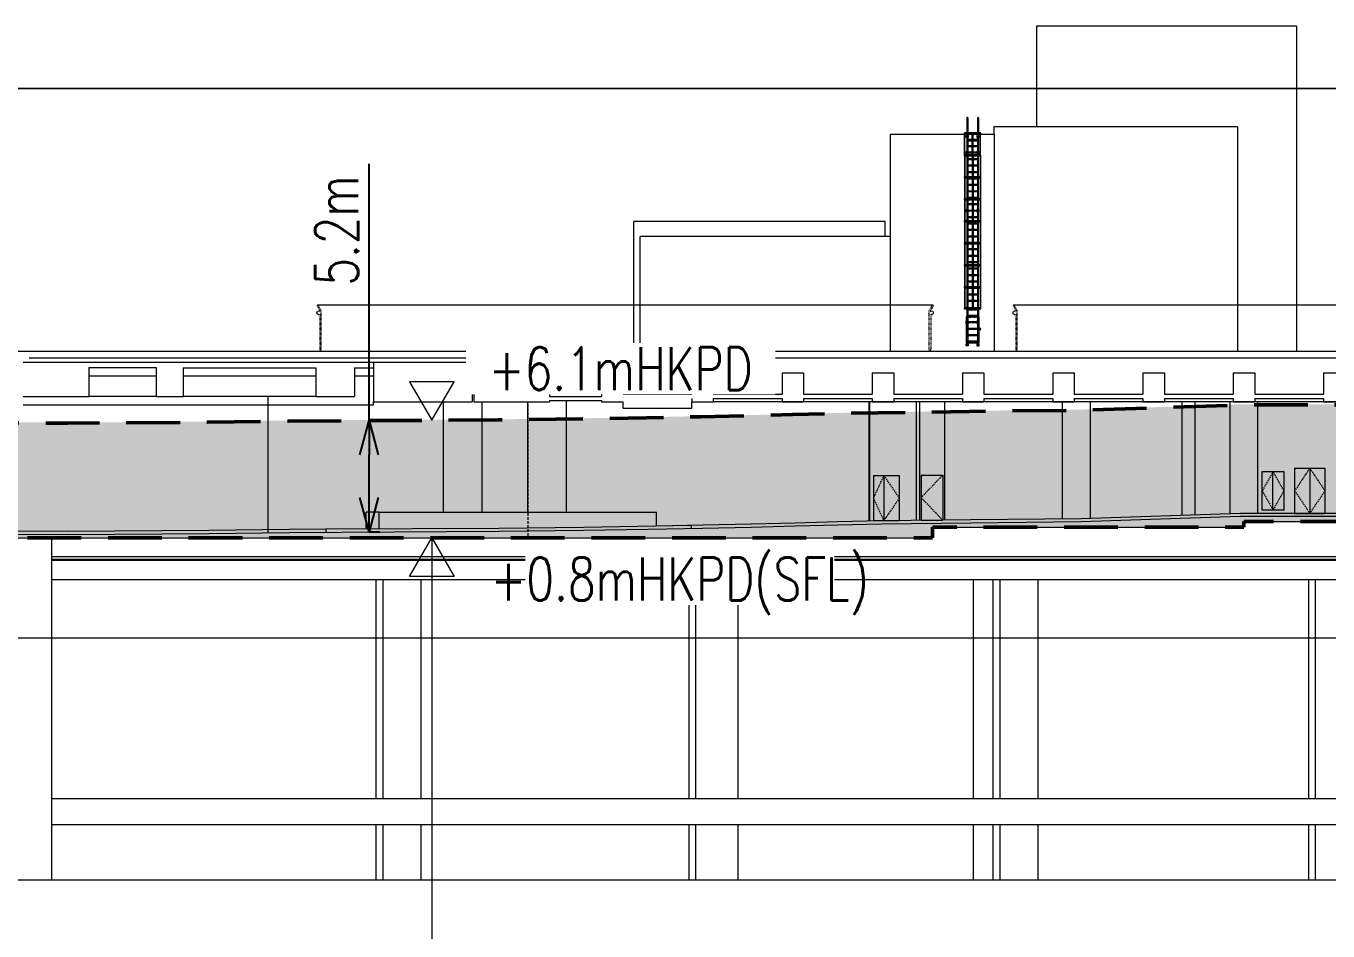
# Model space of a CAD drawing. Header units: millimetres. Extents: x 829698 to 839067, y 817400 to 823544.
# Drawn here: x 834346.7 to 834589.1, y 820278.4 to 820447 of the extents above; entities that cross this region are included whole.
import ezdxf

# ---------------------------------------------------------------- set-up
doc = ezdxf.new("R2010")
doc.units = ezdxf.units.MM
for name, pattern in [('2X62X-MAGP-S-001$0$HIDDEN', [0.375, 0.25, -0.125]), ('2X62X-MAGP-S-001$0$HIDDEN2', [4.7625, 3.175, -1.5875]), ('2X62X-MAGP-S-001$0$HIDDENX2', [0.75, 0.5, -0.25]), ('DASHED2', [0.375, 0.25, -0.125])]:
    doc.linetypes.add(name, pattern=pattern)
for name, color, linetype, lineweight in [('01-feature', 8, 'Continuous', 13), ('01-occup', 7, 'DASHED2', 50), ('01-txt', 7, 'Continuous', 20)]:
    doc.layers.add(name, color=color, linetype=linetype, lineweight=lineweight)
doc.layers.add('01-hatch', color=7, linetype='Continuous', lineweight=0, true_color=0xa8def7)
doc.layers.add('viewport', color=2, linetype='Continuous', lineweight=20, plot=False)
doc.styles.add('ROMANS', font='romans.shx', dxfattribs={"width": 0.75})
doc.styles.get("Standard").update_dxf_attribs({"font": 'arial.ttf'})
doc.dimstyles.new('ISO-25', dxfattribs={"dimtxt": 2.5, "dimasz": 2.5, "dimexe": 1.25, "dimexo": 0.625, "dimtad": 1, "dimtxsty": 'Standard', "dimcen": 2.5, "dimadec": 0, "dimazin": 0, "dimtfac": 1, "dimtmove": 0, "dimatfit": 3, "dimfxl": 1, "dimarcsym": 0})

# ---------------------------------------------------------------- blocks, each defined once
blk = doc.blocks.new('2X62X-MAGP-S-001$0$A$C4B086B55')
at = {"linetype": '2X62X-MAGP-S-001$0$HIDDEN'}
blk.add_lwpolyline([(-250, 150), (-250, 2038), (-93, 2310), (-50, 2285), (-200, 2025), (-116, 2025, -0.77569), (-116, 1858), (-181, 1858), (-181, 195), (-200, 195), (-200, 150)], format="xyb", close=True, dxfattribs=at)
blk = doc.blocks.new('2X62X-MAGP-S-001$0$SCREW4-P')
at = {"color": 8, "linetype": '2X62X-MAGP-S-001$0$HIDDEN'}
for p, q in [((160, 0), (-160, 0)), ((0, -160), (0, 160))]:
    blk.add_line(p, q, dxfattribs=at)
blk.add_lwpolyline([(-50, 87), (-100, 0), (-50, -87), (50, -87), (100, 0), (50, 87)], close=True)
for radius in [110, 50]:
    blk.add_circle((0, 0), radius)
blk = doc.blocks.new('_Open30')
at = {"color": 0, "linetype": 'ByBlock', "lineweight": -2}
for p, q in [((-1, 0.268), (0, 0)), ((0, 0), (-1, -0.268)), ((0, 0), (-1, 0))]:
    blk.add_line(p, q, dxfattribs=at)
blk = doc.blocks.new('*D85')
at = {"layer": '01-txt', "color": 0, "lineweight": -2, "ltscale": 4, "transparency": 16777216}
for p, q in [((834410.56, 820373.55), (834410.56, 820421.37)), ((834410.56, 820373.55), (834412.56, 820373.55)), ((834410.56, 820359.15), (834410.56, 820367.15)), ((834410.56, 820352.75), (834412.56, 820352.75))]:
    blk.add_line(p, q, dxfattribs=at)
at = {"layer": 'Defpoints', "color": 0, "ltscale": 4, "transparency": 16777216}
for p in [(834410.27, 820373.55), (834410.27, 820352.75), (834410.56, 820352.75)]:
    blk.add_point(p, dxfattribs=at)
at = {"layer": '01-txt', "color": 0, "lineweight": -2, "ltscale": 4, "transparency": 16777216, "xscale": 6.4, "yscale": 6.4, "zscale": 6.4}
for p, rotation in [((834410.56, 820373.55), 90), ((834410.56, 820352.75), 270)]:
    blk.add_blockref('_Open30', p, dxfattribs=dict(at, rotation=rotation))
at = {"layer": '01-txt', "color": 0, "ltscale": 4, "transparency": 16777216, "insert": (834404.56, 820408.94), "char_height": 8, "attachment_point": 5, "rotation": 90, "style": 'ROMANS'}
blk.add_mtext('5.2m', dxfattribs=at)

msp = doc.modelspace()

# ---------------------------------------------------------------- hatches: boundary and pattern name
at = {"layer": '01-hatch', "ltscale": 4}
h = msp.add_hatch(color=256, dxfattribs=at)
h.dxf.hatch_style = 1
h.paths.add_polyline_path([(832893.957, 820349.551), (833973.422, 820349.531), (833973.422, 820350.931), (833995.25, 820351.532), (834004.18, 820351.732), (834019.339, 820351.932), (834057.726, 820352.132), (834106.29, 820352.331), (834172.67, 820352.531), (834344.598, 820351.199), (834344.598, 820351.791), (834351.41, 820351.791), (834515.443, 820351.791), (834515.443, 820353.791), (834573.425, 820353.791), (834573.425, 820354.811), (835012.815, 820354.811), (835091.499, 820356.212), (835202, 820360.212), (835256.125, 820362.255), (835256.125, 820383.99), (835201.189, 820381.917), (835147.665, 820379.918), (835090.924, 820377.925), (835012.622, 820376.531), (834572.404, 820376.531), (834542.653, 820375.528), (834522.276, 820375.33), (834497.413, 820374.927), (834489.364, 820374.725), (834481.166, 820374.526), (834472.217, 820374.327), (834462.115, 820374.128), (834450.142, 820373.929), (834434.498, 820373.731), (834395.552, 820373.531), (834380.467, 820373.33), (834354.416, 820373.132), (834325.502, 820373.331), (834282.081, 820373.731), (834258.978, 820373.931), (834224.843, 820374.131), (834197.004, 820374.331), (834172.727, 820374.532), (834106.212, 820374.331), (834057.623, 820374.131), (834019.136, 820373.931), (834003.766, 820373.728), (833987.347, 820373.324), (833972.899, 820372.925), (833964.245, 820372.729), (833948.328, 820372.53), (833929.24, 820372.331), (832893.957, 820372.331)])

# ---------------------------------------------------------------- linework, layer by layer
at = {"layer": '01-feature'}
for p, q in [((834583.249, 820447.019), (834534.849, 820447.019)), ((834534.849, 820447.019), (834534.849, 820428.219)), ((834583.249, 820447.019), (834583.249, 820386.419)), ((834521.862, 820429.939), (834521.862, 820427.139)), ((834522.022, 820429.939), (834522.022, 820427.139)), ((834523.862, 820429.939), (834523.862, 820427.139)), ((834524.022, 820429.939), (834524.022, 820427.139)), ((834521.462, 820426.939), (834521.462, 820427.139)), ((834521.462, 820423.039), (834521.462, 820426.939)), ((834521.502, 820423.039), (834521.502, 820426.939)), ((834521.542, 820426.939), (834521.542, 820427.139)), ((834521.662, 820426.939), (834521.662, 820427.139)), ((834521.822, 820426.939), (834521.822, 820427.139)), ((834521.862, 820426.939), (834521.862, 820423.039)), ((834521.982, 820426.939), (834521.982, 820427.139)), ((834522.022, 820426.939), (834522.022, 820425.899)), ((834522.182, 820426.939), (834522.182, 820427.139)), ((834522.422, 820426.939), (834522.422, 820427.139)), ((834522.722, 820426.939), (834522.722, 820427.139)), ((834522.862, 820423.039), (834522.862, 820426.939)), ((834523.022, 820423.039), (834523.022, 820426.939)), ((834523.162, 820426.939), (834523.162, 820427.139)), ((834523.462, 820426.939), (834523.462, 820427.139)), ((834523.702, 820426.939), (834523.702, 820427.139)), ((834523.862, 820426.939), (834523.862, 820425.899)), ((834523.902, 820426.939), (834523.902, 820427.139)), ((834524.022, 820426.939), (834524.022, 820423.039)), ((834524.062, 820426.939), (834524.062, 820427.139)), ((834524.222, 820426.939), (834524.222, 820427.139)), ((834524.342, 820426.939), (834524.342, 820427.139)), ((834524.382, 820423.039), (834524.382, 820426.939)), ((834524.422, 820426.939), (834524.422, 820427.139)), ((834524.422, 820423.039), (834524.422, 820426.939)), ((834572.249, 820428.219), (834526.869, 820428.219)), ((834526.869, 820428.219), (834526.869, 820426.819)), ((834572.249, 820428.219), (834572.249, 820386.419)), ((834526.973, 820426.819), (834507.573, 820426.819)), ((834507.573, 820426.819), (834507.573, 820386.419)), ((834522.022, 820425.779), (834522.022, 820424.699)), ((834522.022, 820424.579), (834522.022, 820423.499)), ((834523.862, 820425.779), (834523.862, 820424.699)), ((834523.862, 820424.579), (834523.862, 820423.499)), ((834526.973, 820426.819), (834526.973, 820386.419)), ((834521.462, 820422.839), (834521.462, 820423.039)), ((834521.462, 820422.839), (834521.462, 820418.939)), ((834521.502, 820422.839), (834521.502, 820418.939)), ((834521.542, 820422.839), (834521.542, 820423.039)), ((834521.662, 820422.839), (834521.662, 820423.039)), ((834521.822, 820422.839), (834521.822, 820423.039)), ((834521.862, 820422.839), (834521.862, 820418.939)), ((834521.982, 820422.839), (834521.982, 820423.039)), ((834522.022, 820423.379), (834522.022, 820423.039)), ((834522.022, 820422.839), (834522.022, 820422.279)), ((834522.022, 820422.159), (834522.022, 820421.079)), ((834522.182, 820422.839), (834522.182, 820423.039)), ((834522.422, 820422.839), (834522.422, 820423.039)), ((834522.722, 820422.839), (834522.722, 820423.039)), ((834522.862, 820422.839), (834522.862, 820418.939)), ((834523.022, 820422.839), (834523.022, 820418.939)), ((834523.162, 820422.839), (834523.162, 820423.039)), ((834523.462, 820422.839), (834523.462, 820423.039)), ((834523.702, 820422.839), (834523.702, 820423.039)), ((834523.862, 820423.379), (834523.862, 820423.039)), ((834523.862, 820422.839), (834523.862, 820422.279)), ((834523.862, 820422.159), (834523.862, 820421.079)), ((834523.902, 820422.839), (834523.902, 820423.039)), ((834524.022, 820422.839), (834524.022, 820418.939)), ((834524.062, 820422.839), (834524.062, 820423.039)), ((834524.222, 820422.839), (834524.222, 820423.039)), ((834524.342, 820422.839), (834524.342, 820423.039)), ((834524.382, 820422.839), (834524.382, 820418.939)), ((834524.422, 820422.839), (834524.422, 820423.039)), ((834524.422, 820422.839), (834524.422, 820418.939)), ((834522.022, 820420.959), (834522.022, 820419.879)), ((834522.022, 820419.759), (834522.022, 820418.939)), ((834523.862, 820420.959), (834523.862, 820419.879)), ((834523.862, 820419.759), (834523.862, 820418.939)), ((834521.462, 820418.739), (834521.462, 820418.939)), ((834521.462, 820418.739), (834521.462, 820414.839)), ((834521.502, 820418.739), (834521.502, 820414.839)), ((834521.542, 820418.739), (834521.542, 820418.939)), ((834521.662, 820418.739), (834521.662, 820418.939)), ((834521.822, 820418.739), (834521.822, 820418.939)), ((834521.862, 820418.739), (834521.862, 820414.839)), ((834521.982, 820418.739), (834521.982, 820418.939)), ((834522.022, 820418.739), (834522.022, 820418.679)), ((834522.022, 820418.559), (834522.022, 820417.479)), ((834522.022, 820417.359), (834522.022, 820416.279)), ((834522.182, 820418.739), (834522.182, 820418.939)), ((834522.422, 820418.739), (834522.422, 820418.939)), ((834522.722, 820418.739), (834522.722, 820418.939)), ((834522.862, 820418.739), (834522.862, 820414.839)), ((834523.022, 820418.739), (834523.022, 820414.839)), ((834523.162, 820418.739), (834523.162, 820418.939)), ((834523.462, 820418.739), (834523.462, 820418.939)), ((834523.702, 820418.739), (834523.702, 820418.939)), ((834523.862, 820418.739), (834523.862, 820418.679)), ((834523.862, 820418.559), (834523.862, 820417.479)), ((834523.862, 820417.359), (834523.862, 820416.279)), ((834523.902, 820418.739), (834523.902, 820418.939)), ((834524.022, 820418.739), (834524.022, 820414.839)), ((834524.062, 820418.739), (834524.062, 820418.939)), ((834524.222, 820418.739), (834524.222, 820418.939)), ((834524.342, 820418.739), (834524.342, 820418.939)), ((834524.382, 820418.739), (834524.382, 820414.839)), ((834524.422, 820418.739), (834524.422, 820418.939)), ((834524.422, 820418.739), (834524.422, 820414.839)), ((834521.462, 820414.639), (834521.462, 820414.839)), ((834521.542, 820414.639), (834521.542, 820414.839)), ((834521.662, 820414.639), (834521.662, 820414.839)), ((834521.822, 820414.639), (834521.822, 820414.839)), ((834521.982, 820414.639), (834521.982, 820414.839)), ((834522.022, 820416.159), (834522.022, 820415.079)), ((834522.022, 820414.959), (834522.022, 820414.839)), ((834522.182, 820414.639), (834522.182, 820414.839)), ((834522.422, 820414.639), (834522.422, 820414.839)), ((834522.722, 820414.639), (834522.722, 820414.839)), ((834523.162, 820414.639), (834523.162, 820414.839)), ((834523.462, 820414.639), (834523.462, 820414.839)), ((834523.702, 820414.639), (834523.702, 820414.839)), ((834523.862, 820416.159), (834523.862, 820415.079)), ((834523.862, 820414.959), (834523.862, 820414.839)), ((834523.902, 820414.639), (834523.902, 820414.839)), ((834524.062, 820414.639), (834524.062, 820414.839)), ((834524.222, 820414.639), (834524.222, 820414.839)), ((834524.342, 820414.639), (834524.342, 820414.839)), ((834524.422, 820414.639), (834524.422, 820414.839)), ((834521.462, 820414.639), (834521.462, 820410.739)), ((834521.502, 820414.639), (834521.502, 820410.739)), ((834521.862, 820414.639), (834521.862, 820410.739)), ((834522.022, 820414.639), (834522.022, 820413.879)), ((834522.022, 820413.759), (834522.022, 820412.679)), ((834522.022, 820412.559), (834522.022, 820411.479)), ((834522.862, 820414.639), (834522.862, 820410.739)), ((834523.022, 820414.639), (834523.022, 820410.739)), ((834523.862, 820414.639), (834523.862, 820413.879)), ((834523.862, 820413.759), (834523.862, 820412.679)), ((834523.862, 820412.559), (834523.862, 820411.479)), ((834524.022, 820414.639), (834524.022, 820410.739)), ((834524.382, 820414.639), (834524.382, 820410.739)), ((834524.422, 820414.639), (834524.422, 820410.739)), ((834506.669, 820410.619), (834459.869, 820410.619)), ((834459.869, 820386.419), (834459.869, 820410.619)), ((834506.669, 820407.819), (834506.669, 820410.619)), ((834521.462, 820410.539), (834521.462, 820410.739)), ((834521.462, 820410.539), (834521.462, 820402.539)), ((834521.502, 820410.539), (834521.502, 820406.639)), ((834521.542, 820410.539), (834521.542, 820410.739)), ((834521.662, 820410.539), (834521.662, 820410.739)), ((834521.822, 820410.539), (834521.822, 820410.739)), ((834521.862, 820410.539), (834521.862, 820406.639)), ((834521.982, 820410.539), (834521.982, 820410.739)), ((834522.022, 820411.359), (834522.022, 820410.739)), ((834522.022, 820410.539), (834522.022, 820410.279)), ((834522.022, 820410.159), (834522.022, 820409.079)), ((834522.182, 820410.539), (834522.182, 820410.739)), ((834522.422, 820410.539), (834522.422, 820410.739)), ((834522.722, 820410.539), (834522.722, 820410.739)), ((834522.862, 820410.539), (834522.862, 820406.639)), ((834523.022, 820410.539), (834523.022, 820406.639)), ((834523.162, 820410.539), (834523.162, 820410.739)), ((834523.462, 820410.539), (834523.462, 820410.739)), ((834523.702, 820410.539), (834523.702, 820410.739)), ((834523.862, 820411.359), (834523.862, 820410.739)), ((834523.862, 820410.539), (834523.862, 820410.279)), ((834523.862, 820410.159), (834523.862, 820409.079)), ((834523.902, 820410.539), (834523.902, 820410.739)), ((834524.022, 820410.539), (834524.022, 820406.639)), ((834524.062, 820410.539), (834524.062, 820410.739)), ((834524.222, 820410.539), (834524.222, 820410.739)), ((834524.342, 820410.539), (834524.342, 820410.739)), ((834524.382, 820410.539), (834524.382, 820406.639)), ((834524.422, 820410.539), (834524.422, 820410.739)), ((834524.422, 820410.539), (834524.422, 820406.639)), ((834507.573, 820407.819), (834461.07, 820407.819)), ((834461.07, 820386.419), (834461.07, 820407.819)), ((834522.022, 820408.959), (834522.022, 820407.879)), ((834522.022, 820407.759), (834522.022, 820406.679)), ((834523.862, 820408.959), (834523.862, 820407.879)), ((834523.862, 820407.759), (834523.862, 820406.679)), ((834521.462, 820406.439), (834521.462, 820406.639)), ((834521.502, 820406.439), (834521.502, 820402.539)), ((834521.542, 820406.439), (834521.542, 820406.639)), ((834521.662, 820406.439), (834521.662, 820406.639)), ((834521.822, 820406.439), (834521.822, 820406.639)), ((834521.862, 820406.439), (834521.862, 820402.539)), ((834521.982, 820406.439), (834521.982, 820406.639)), ((834522.022, 820406.439), (834522.022, 820405.479)), ((834522.022, 820405.359), (834522.022, 820404.279)), ((834522.182, 820406.439), (834522.182, 820406.639)), ((834522.422, 820406.439), (834522.422, 820406.639)), ((834522.722, 820406.439), (834522.722, 820406.639)), ((834522.862, 820406.439), (834522.862, 820402.539)), ((834523.022, 820406.439), (834523.022, 820402.539)), ((834523.162, 820406.439), (834523.162, 820406.639)), ((834523.462, 820406.439), (834523.462, 820406.639)), ((834523.702, 820406.439), (834523.702, 820406.639)), ((834523.862, 820406.439), (834523.862, 820405.479)), ((834523.862, 820405.359), (834523.862, 820404.279)), ((834523.902, 820406.439), (834523.902, 820406.639)), ((834524.022, 820406.439), (834524.022, 820402.539)), ((834524.062, 820406.439), (834524.062, 820406.639)), ((834524.222, 820406.439), (834524.222, 820406.639)), ((834524.342, 820406.439), (834524.342, 820406.639)), ((834524.382, 820406.439), (834524.382, 820402.539)), ((834524.422, 820406.439), (834524.422, 820406.639)), ((834524.422, 820406.439), (834524.422, 820402.539)), ((834522.022, 820404.159), (834522.022, 820403.079)), ((834522.022, 820402.959), (834522.022, 820402.539)), ((834523.862, 820404.159), (834523.862, 820403.079)), ((834523.862, 820402.959), (834523.862, 820402.539)), ((834521.462, 820402.339), (834521.462, 820402.539)), ((834521.462, 820402.339), (834521.462, 820398.439)), ((834521.502, 820402.339), (834521.502, 820398.439)), ((834521.542, 820402.339), (834521.542, 820402.539)), ((834521.662, 820402.339), (834521.662, 820402.539)), ((834521.822, 820402.339), (834521.822, 820402.539)), ((834521.862, 820402.339), (834521.862, 820398.439)), ((834521.982, 820402.339), (834521.982, 820402.539)), ((834522.022, 820402.339), (834522.022, 820401.879)), ((834522.022, 820401.759), (834522.022, 820400.679)), ((834522.022, 820400.559), (834522.022, 820399.479)), ((834522.182, 820402.339), (834522.182, 820402.539)), ((834522.422, 820402.339), (834522.422, 820402.539)), ((834522.722, 820402.339), (834522.722, 820402.539)), ((834522.862, 820402.339), (834522.862, 820398.439)), ((834523.022, 820402.339), (834523.022, 820398.439)), ((834523.162, 820402.339), (834523.162, 820402.539)), ((834523.462, 820402.339), (834523.462, 820402.539)), ((834523.702, 820402.339), (834523.702, 820402.539)), ((834523.862, 820402.339), (834523.862, 820401.879)), ((834523.862, 820401.759), (834523.862, 820400.679)), ((834523.862, 820400.559), (834523.862, 820399.479)), ((834523.902, 820402.339), (834523.902, 820402.539)), ((834524.022, 820402.339), (834524.022, 820398.439)), ((834524.062, 820402.339), (834524.062, 820402.539)), ((834524.222, 820402.339), (834524.222, 820402.539)), ((834524.342, 820402.339), (834524.342, 820402.539)), ((834524.382, 820402.339), (834524.382, 820398.439)), ((834524.422, 820402.339), (834524.422, 820402.539)), ((834524.422, 820402.339), (834524.422, 820398.439)), ((834521.462, 820398.239), (834521.462, 820398.439)), ((834521.462, 820398.239), (834521.462, 820394.519)), ((834521.502, 820398.239), (834521.502, 820394.519)), ((834521.542, 820398.239), (834521.542, 820398.439)), ((834521.662, 820398.239), (834521.662, 820398.439)), ((834521.822, 820398.239), (834521.822, 820398.439)), ((834521.862, 820398.239), (834521.862, 820394.519)), ((834521.982, 820398.239), (834521.982, 820398.439)), ((834522.022, 820399.359), (834522.022, 820398.439)), ((834522.022, 820398.159), (834522.022, 820397.079)), ((834522.182, 820398.239), (834522.182, 820398.439)), ((834522.422, 820398.239), (834522.422, 820398.439)), ((834522.722, 820398.239), (834522.722, 820398.439)), ((834522.862, 820398.239), (834522.862, 820394.519)), ((834523.022, 820398.239), (834523.022, 820394.519)), ((834523.162, 820398.239), (834523.162, 820398.439)), ((834523.462, 820398.239), (834523.462, 820398.439)), ((834523.702, 820398.239), (834523.702, 820398.439)), ((834523.862, 820399.359), (834523.862, 820398.439)), ((834523.862, 820398.159), (834523.862, 820397.079)), ((834523.902, 820398.239), (834523.902, 820398.439)), ((834524.022, 820398.239), (834524.022, 820394.519)), ((834524.062, 820398.239), (834524.062, 820398.439)), ((834524.222, 820398.239), (834524.222, 820398.439)), ((834524.342, 820398.239), (834524.342, 820398.439)), ((834524.382, 820398.239), (834524.382, 820394.519)), ((834524.422, 820398.239), (834524.422, 820398.439)), ((834524.422, 820398.239), (834524.422, 820394.519)), ((834522.022, 820396.959), (834522.022, 820395.879)), ((834522.022, 820395.759), (834522.022, 820394.519)), ((834523.862, 820396.959), (834523.862, 820395.879)), ((834523.862, 820395.759), (834523.862, 820394.519)), ((834521.462, 820394.319), (834521.462, 820394.519)), ((834521.542, 820394.319), (834521.542, 820394.519)), ((834521.662, 820394.319), (834521.662, 820394.519)), ((834521.822, 820394.319), (834521.822, 820394.519)), ((834521.862, 820394.319), (834521.862, 820392.819)), ((834521.982, 820394.319), (834521.982, 820394.519)), ((834522.022, 820394.319), (834522.022, 820394.279)), ((834522.022, 820394.159), (834522.022, 820393.079)), ((834522.022, 820392.959), (834522.022, 820392.819)), ((834522.182, 820394.319), (834522.182, 820394.519)), ((834522.422, 820394.319), (834522.422, 820394.519)), ((834522.722, 820394.319), (834522.722, 820394.519)), ((834523.162, 820394.319), (834523.162, 820394.519)), ((834523.462, 820394.319), (834523.462, 820394.519)), ((834523.702, 820394.319), (834523.702, 820394.519)), ((834523.862, 820394.319), (834523.862, 820394.279)), ((834523.862, 820394.159), (834523.862, 820393.079)), ((834523.862, 820392.959), (834523.862, 820392.819)), ((834523.902, 820394.319), (834523.902, 820394.519)), ((834524.022, 820394.319), (834524.022, 820392.819)), ((834524.062, 820394.319), (834524.062, 820394.519)), ((834524.222, 820394.319), (834524.222, 820394.519)), ((834524.342, 820394.319), (834524.342, 820394.519)), ((834524.422, 820394.319), (834524.422, 820394.519)), ((834524.387, 820390.539), (834524.387, 820390.579)), ((834524.407, 820390.539), (834524.407, 820390.579)), ((834521.862, 820388.019), (834521.862, 820387.619)), ((834522.022, 820388.019), (834522.022, 820387.619)), ((834523.862, 820388.019), (834523.862, 820387.619)), ((834524.022, 820388.019), (834524.022, 820387.619)), ((834346.138, 820384.419), (834411.413, 820384.419)), ((834358.387, 820383.419), (834370.935, 820383.419)), ((834358.387, 820383.419), (834358.387, 820378.019)), ((834370.935, 820383.419), (834370.935, 820378.019)), ((834375.951, 820383.319), (834400.643, 820383.319)), ((834375.951, 820383.319), (834375.951, 820378.019)), ((834400.643, 820383.319), (834400.643, 820378.019)), ((834407.843, 820383.319), (834411.413, 820383.319)), ((834407.843, 820383.319), (834407.843, 820378.019)), ((834411.413, 820384.419), (834411.413, 820377.019)), ((834411.413, 820384.419), (834429.751, 820384.419)), ((834411.413, 820384.419), (834411.413, 820383.319)), ((834429.751, 820384.419), (834429.751, 820377.019)), ((834430.107, 820384.419), (834444.154, 820384.419)), ((834430.107, 820384.419), (834430.107, 820377.019)), ((834444.154, 820384.419), (834444.154, 820378.019)), ((834473.659, 820385.019), (834474.659, 820385.019)), ((834473.659, 820385.019), (834473.659, 820382.419)), ((834474.659, 820385.019), (834474.659, 820382.419)), ((834358.387, 820381.819), (834370.935, 820381.819)), ((834375.951, 820381.819), (834400.643, 820381.819)), ((834407.843, 820381.819), (834411.413, 820381.819)), ((834453.859, 820381.819), (834457.864, 820381.819)), ((834453.859, 820381.819), (834453.859, 820378.019)), ((834457.864, 820381.819), (834457.864, 820378.419)), ((834470.659, 820382.419), (834474.659, 820382.419)), ((834474.659, 820382.419), (834474.659, 820378.419)), ((834487.459, 820382.419), (834491.459, 820382.419)), ((834487.459, 820382.419), (834487.459, 820378.419)), ((834491.459, 820382.419), (834491.459, 820378.419)), ((834504.259, 820382.419), (834508.259, 820382.419)), ((834504.259, 820382.419), (834504.259, 820378.419)), ((834508.259, 820382.419), (834508.259, 820378.419)), ((834521.059, 820382.419), (834525.059, 820382.419)), ((834521.059, 820382.419), (834521.059, 820378.419)), ((834525.059, 820382.419), (834525.059, 820378.419)), ((834537.859, 820382.419), (834541.859, 820382.419)), ((834537.859, 820382.419), (834537.859, 820378.419)), ((834541.859, 820382.419), (834541.859, 820378.419)), ((834554.659, 820382.419), (834558.659, 820382.419)), ((834554.659, 820382.419), (834554.659, 820378.419)), ((834558.659, 820382.419), (834558.659, 820378.419)), ((834571.459, 820382.419), (834575.459, 820382.419)), ((834571.459, 820382.419), (834571.459, 820378.419)), ((834575.459, 820382.419), (834575.459, 820378.419)), ((834588.259, 820382.419), (834592.259, 820382.419)), ((834588.259, 820382.419), (834588.259, 820378.419)), ((834474.659, 820378.419), (834487.459, 820378.419)), ((834491.459, 820378.419), (834504.259, 820378.419)), ((834508.259, 820378.419), (834521.059, 820378.419)), ((834525.059, 820378.419), (834537.859, 820378.419)), ((834541.859, 820378.419), (834554.659, 820378.419)), ((834558.659, 820378.419), (834571.459, 820378.419)), ((834575.459, 820378.419), (834588.259, 820378.419)), ((834346.138, 820378.019), (834358.387, 820378.019)), ((834346.138, 820376.419), (834411.413, 820376.419)), ((834370.935, 820378.019), (834358.387, 820378.019)), ((834370.935, 820378.019), (834375.951, 820378.019)), ((834400.643, 820378.019), (834375.951, 820378.019)), ((834391.714, 820378.019), (834391.714, 820352.565)), ((834400.643, 820378.019), (834407.843, 820378.019)), ((834411.413, 820377.019), (834429.751, 820377.019)), ((834411.413, 820376.419), (834411.413, 820377.019)), ((834424.378, 820377.019), (834424.378, 820356.419)), ((834430.107, 820377.019), (834444.154, 820377.019)), ((834431.569, 820377.019), (834431.569, 820356.419)), ((834440.048, 820377.019), (834440.048, 820356.419)), ((834444.154, 820378.019), (834453.859, 820378.019)), ((834444.154, 820377.219), (834453.859, 820377.219)), ((834444.154, 820377.219), (834444.154, 820377.019)), ((834447.239, 820377.219), (834447.239, 820356.419)), ((834453.859, 820377.219), (834453.859, 820377.019)), ((834453.859, 820377.019), (834457.864, 820377.019)), ((834457.864, 820375.819), (834457.864, 820377.019)), ((834474.659, 820377.619), (834487.459, 820377.619)), ((834474.659, 820377.619), (834474.659, 820377.019)), ((834907.459, 820377.019), (834474.659, 820377.019)), ((834487.459, 820377.619), (834487.459, 820377.019)), ((834487.459, 820377.019), (834491.459, 820377.019)), ((834491.459, 820377.619), (834504.259, 820377.619)), ((834491.459, 820377.619), (834491.459, 820377.019)), ((834503.654, 820354.762), (834503.654, 820377.019)), ((834503.818, 820354.766), (834503.818, 820377.019)), ((834504.259, 820377.619), (834504.259, 820377.019)), ((834504.259, 820377.019), (834508.259, 820377.019)), ((834508.259, 820377.619), (834521.059, 820377.619)), ((834508.259, 820377.619), (834508.259, 820377.019)), ((834512.453, 820377.019), (834512.453, 820354.897)), ((834513.069, 820377.019), (834513.069, 820354.904)), ((834517.689, 820377.019), (834517.689, 820354.96)), ((834521.059, 820377.619), (834521.059, 820377.019)), ((834521.059, 820377.019), (834525.059, 820377.019)), ((834525.059, 820377.619), (834537.859, 820377.619)), ((834525.059, 820377.619), (834525.059, 820377.019)), ((834537.859, 820377.619), (834537.859, 820377.019)), ((834537.859, 820377.019), (834541.859, 820377.019)), ((834539.7, 820355.185), (834539.7, 820377.019)), ((834541.859, 820377.619), (834554.659, 820377.619)), ((834541.859, 820377.619), (834541.859, 820377.019)), ((834544.9, 820355.278), (834544.9, 820377.019)), ((834554.659, 820377.619), (834554.659, 820377.019)), ((834554.659, 820377.019), (834558.659, 820377.019)), ((834558.659, 820377.619), (834571.459, 820377.619)), ((834558.659, 820377.619), (834558.659, 820377.019)), ((834561.989, 820355.854), (834561.989, 820377.019)), ((834564.389, 820355.935), (834564.389, 820377.019)), ((834570.869, 820356.154), (834570.869, 820377.019)), ((834570.869, 820356.154), (834570.869, 820377.019)), ((834571.459, 820377.619), (834571.459, 820377.019)), ((834571.459, 820377.019), (834575.459, 820377.019)), ((834575.459, 820377.619), (834588.259, 820377.619)), ((834575.459, 820377.619), (834575.459, 820377.019)), ((834576.069, 820356.219), (834576.069, 820377.019)), ((834576.069, 820356.219), (834576.069, 820377.019)), ((834588.259, 820377.619), (834588.259, 820377.019)), ((834588.259, 820377.019), (834592.259, 820377.019)), ((834578.869, 820356.819), (834578.869, 820364.019)), ((834582.899, 820364.619), (834588.539, 820364.619)), ((834582.899, 820364.619), (834582.899, 820356.219)), ((834585.719, 820364.619), (834585.719, 820356.219)), ((834588.539, 820364.619), (834588.539, 820356.219)), ((834504.464, 820363.27), (834509.295, 820363.27)), ((834504.464, 820363.27), (834504.464, 820354.87)), ((834506.396, 820363.27), (834506.396, 820354.87)), ((834509.295, 820363.27), (834509.295, 820354.87)), ((834513.349, 820363.356), (834513.349, 820354.956)), ((834513.349, 820363.356), (834517.389, 820363.356)), ((834517.389, 820363.356), (834517.389, 820354.956)), ((834410.057, 820353.292), (834410.057, 820356.419)), ((834412.478, 820356.419), (834410.057, 820356.419)), ((834412.478, 820356.419), (834464.081, 820356.419)), ((834412.478, 820353.304), (834412.478, 820356.419)), ((834464.081, 820353.845), (834464.081, 820356.419)), ((834504.464, 820354.87), (834509.295, 820354.87)), ((834513.349, 820354.956), (834517.389, 820354.956)), ((834573.459, 820354.699), (834573.459, 820353.679)), ((834582.899, 820356.219), (834588.539, 820356.219)), ((834515.477, 820353.679), (834573.459, 820353.679)), ((834515.477, 820353.679), (834515.477, 820351.679)), ((834344.632, 820351.679), (834515.477, 820351.679)), ((834351.444, 820351.679), (834351.444, 820287.929)), ((834351.444, 820348.179), (835130.311, 820348.179)), ((835130.311, 820347.619), (834351.444, 820347.619)), ((835130.311, 820347.419), (834351.444, 820347.419)), ((835130.311, 820343.819), (834351.444, 820343.819)), ((834411.819, 820343.819), (834411.819, 820303.019)), ((834413.107, 820343.819), (834413.107, 820303.019)), ((834420.213, 820343.819), (834420.213, 820303.019)), ((834470.076, 820343.819), (834470.076, 820303.019)), ((834471.364, 820343.819), (834471.364, 820303.019)), ((834479.26, 820343.819), (834479.26, 820303.019)), ((834523.059, 820343.819), (834523.059, 820303.019)), ((834526.702, 820343.819), (834526.702, 820303.019)), ((834527.989, 820343.819), (834527.989, 820303.019)), ((834535.095, 820343.819), (834535.095, 820303.019)), ((834585.45, 820343.819), (834585.45, 820303.019)), ((834586.738, 820343.819), (834586.738, 820303.019)), ((835130.311, 820303.019), (834351.444, 820303.019)), ((835130.311, 820298.219), (834351.444, 820298.219)), ((834411.819, 820298.219), (834411.819, 820287.929)), ((834413.107, 820298.219), (834413.107, 820287.929)), ((834420.213, 820298.219), (834420.213, 820287.929)), ((834470.076, 820298.219), (834470.076, 820287.929)), ((834471.364, 820298.219), (834471.364, 820287.929)), ((834479.26, 820298.219), (834479.26, 820287.929)), ((834523.059, 820298.219), (834523.059, 820287.929)), ((834526.702, 820298.219), (834526.702, 820287.929)), ((834527.989, 820298.219), (834527.989, 820287.929)), ((834535.095, 820298.219), (834535.095, 820287.929)), ((834585.45, 820298.219), (834585.45, 820287.929)), ((834586.738, 820298.219), (834586.738, 820287.929))]:
    msp.add_line(p, q, dxfattribs=at)
at = {"layer": '01-feature', "linetype": '2X62X-MAGP-S-001$0$HIDDEN2'}
for p, q in [((834522.022, 820425.619), (834522.862, 820425.619)), ((834523.022, 820425.619), (834523.862, 820425.619)), ((834521.751, 820391.939), (834521.853, 820391.939)), ((834521.751, 820391.699), (834521.853, 820391.699)), ((834521.802, 820391.887), (834521.802, 820391.99)), ((834521.802, 820391.75), (834521.802, 820391.647)), ((834521.862, 820392.819), (834521.862, 820388.019)), ((834522.022, 820392.819), (834522.022, 820391.879)), ((834522.022, 820391.759), (834522.022, 820390.679)), ((834522.022, 820390.559), (834522.022, 820389.479)), ((834522.133, 820391.939), (834522.031, 820391.939)), ((834522.133, 820391.699), (834522.031, 820391.699)), ((834522.082, 820391.887), (834522.082, 820391.99)), ((834522.082, 820391.75), (834522.082, 820391.647)), ((834523.751, 820391.939), (834523.853, 820391.939)), ((834523.751, 820391.699), (834523.853, 820391.699)), ((834523.802, 820391.887), (834523.802, 820391.99)), ((834523.802, 820391.75), (834523.802, 820391.647)), ((834523.862, 820392.819), (834523.862, 820391.879)), ((834523.862, 820391.759), (834523.862, 820390.679)), ((834523.862, 820390.559), (834523.862, 820389.479)), ((834524.022, 820392.819), (834524.022, 820388.019)), ((834524.133, 820391.939), (834524.031, 820391.939)), ((834524.133, 820391.699), (834524.031, 820391.699)), ((834524.082, 820391.887), (834524.082, 820391.99)), ((834524.082, 820391.75), (834524.082, 820391.647)), ((834522.022, 820389.359), (834522.022, 820388.279)), ((834522.022, 820388.159), (834522.022, 820388.019)), ((834523.862, 820389.359), (834523.862, 820388.279)), ((834523.862, 820388.159), (834523.862, 820388.019))]:
    msp.add_line(p, q, dxfattribs=at)
at = {"layer": '01-feature', "ltscale": 0.2}
for p, q in [((834401.042, 820395.058), (834515.496, 820395.058)), ((834530.642, 820395.058), (834654.562, 820395.058))]:
    msp.add_line(p, q, dxfattribs=at)
at = {"layer": '01-feature', "linetype": '2X62X-MAGP-S-001$0$HIDDEN'}
for p, q in [((834521.87, 820392.691), (834521.742, 820392.819)), ((834524.014, 820392.691), (834524.142, 820392.819)), ((834521.87, 820388.147), (834521.742, 820388.019)), ((834524.014, 820388.147), (834524.142, 820388.019))]:
    msp.add_line(p, q, dxfattribs=at)
at = {"layer": '01-feature', "linetype": '2X62X-MAGP-S-001$0$HIDDENX2'}
msp.add_line((834440.166, 820352.019), (834440.166, 820377.019), dxfattribs=at)
at = {"layer": '01-feature'}
for points in [[(834524.462, 820427.139), (834521.422, 820427.139), (834521.422, 820426.939), (834524.462, 820426.939)], [(834524.462, 820423.039), (834521.422, 820423.039), (834521.422, 820422.839), (834524.462, 820422.839)], [(834524.462, 820418.939), (834521.422, 820418.939), (834521.422, 820418.739), (834524.462, 820418.739)], [(834524.462, 820414.839), (834521.422, 820414.839), (834521.422, 820414.639), (834524.462, 820414.639)], [(834524.462, 820410.739), (834521.422, 820410.739), (834521.422, 820410.539), (834524.462, 820410.539)], [(834524.462, 820406.639), (834521.422, 820406.639), (834521.422, 820406.439), (834524.462, 820406.439)], [(834524.462, 820402.539), (834521.422, 820402.539), (834521.422, 820402.339), (834524.462, 820402.339)], [(834524.462, 820398.439), (834521.422, 820398.439), (834521.422, 820398.239), (834524.462, 820398.239)], [(834524.462, 820394.519), (834521.422, 820394.519), (834521.422, 820394.319), (834524.462, 820394.319)], [(834521.742, 820388.019), (834524.142, 820388.019), (834524.142, 820392.819), (834521.742, 820392.819)], [(834524.357, 820390.419), (834524.437, 820390.419), (834524.437, 820390.539), (834524.357, 820390.539)], [(834576.869, 820356.819), (834576.869, 820364.019), (834580.869, 820364.019), (834580.869, 820356.819)]]:
    msp.add_lwpolyline(points, close=True, dxfattribs=at)
at = {"layer": '01-feature', "linetype": '2X62X-MAGP-S-001$0$HIDDEN2'}
for points in [[(834523.862, 820426.979, 0.6666667), (834523.862, 820427.099), (834522.022, 820427.099, 0.6666667), (834522.022, 820426.979)], [(834523.862, 820391.759, 0.6666667), (834523.862, 820391.879), (834522.022, 820391.879, 0.6666667), (834522.022, 820391.759)], [(834523.862, 820390.559, 0.6666667), (834523.862, 820390.679), (834522.022, 820390.679, 0.6666667), (834522.022, 820390.559)], [(834523.862, 820389.359, 0.6666667), (834523.862, 820389.479), (834522.022, 820389.479, 0.6666667), (834522.022, 820389.359)], [(834523.862, 820388.159, 0.6666667), (834523.862, 820388.279), (834522.022, 820388.279, 0.6666667), (834522.022, 820388.159)]]:
    msp.add_lwpolyline(points, format="xyb", close=True, dxfattribs=at)
at = {"layer": '01-feature'}
for points in [[(834521.862, 820426.239), (834521.742, 820426.239), (834521.742, 820426.639), (834521.862, 820426.639)], [(834522.022, 820426.639), (834522.142, 820426.639), (834522.142, 820426.239), (834522.022, 820426.239)], [(834523.862, 820426.639), (834523.742, 820426.639), (834523.742, 820426.239), (834523.862, 820426.239)], [(834524.022, 820426.239), (834524.142, 820426.239), (834524.142, 820426.639), (834524.022, 820426.639)], [(834521.862, 820423.239), (834521.742, 820423.239), (834521.742, 820423.639), (834521.862, 820423.639)], [(834522.022, 820423.639), (834522.142, 820423.639), (834522.142, 820423.499)], [(834522.142, 820423.379), (834522.142, 820423.239), (834522.022, 820423.239)], [(834523.862, 820423.639), (834523.742, 820423.639), (834523.742, 820423.499)], [(834523.742, 820423.379), (834523.742, 820423.239), (834523.862, 820423.239)], [(834524.022, 820423.239), (834524.142, 820423.239), (834524.142, 820423.639), (834524.022, 820423.639)], [(834521.862, 820412.419), (834521.742, 820412.419), (834521.742, 820412.819), (834521.862, 820412.819)], [(834522.022, 820412.819), (834522.142, 820412.819), (834522.142, 820412.679)], [(834522.142, 820412.559), (834522.142, 820412.419), (834522.022, 820412.419)], [(834523.862, 820412.819), (834523.742, 820412.819), (834523.742, 820412.679)], [(834523.742, 820412.559), (834523.742, 820412.419), (834523.862, 820412.419)], [(834524.022, 820412.419), (834524.142, 820412.419), (834524.142, 820412.819), (834524.022, 820412.819)], [(834347.268, 820385.219), (834934.679, 820385.219), (835111.046, 820388.019), (835256.159, 820390.773)], [(834524.142, 820390.559), (834524.387, 820390.559)], [(833985.653, 820386.419), (834654.562, 820386.419)], [(834522.022, 820387.819), (834522.142, 820387.819), (834522.142, 820387.419), (834521.742, 820387.419), (834521.742, 820387.819), (834521.862, 820387.819)], [(834523.862, 820387.819), (834523.742, 820387.819), (834523.742, 820387.419), (834524.142, 820387.419), (834524.142, 820387.819), (834524.022, 820387.819)], [(834402.513, 820353.253), (834395.777, 820353.219), (834380.717, 820353.019), (834354.457, 820352.819), (834325.368, 820353.019), (834302.184, 820353.219), (834281.935, 820353.419), (834258.86, 820353.619), (834224.741, 820353.819), (834196.88, 820354.019), (834172.706, 820354.219), (834106.319, 820354.019), (834057.754, 820353.819), (834019.361, 820353.619), (834011.483, 820353.515)], [(834840.52, 820356.219), (834572.788, 820356.219), (834543.138, 820355.219), (834522.583, 820355.019), (834505.948, 820354.819), (834497.876, 820354.619), (834489.903, 820354.419), (834481.683, 820354.219), (834472.686, 820354.019), (834464.081, 820353.849)], [(834573.459, 820354.699), (835012.849, 820354.699)], [(834470.595, 820353.377), (834470.595, 820353.953), (834450.471, 820353.619), (834434.711, 820353.419), (834402.513, 820353.253), (834402.513, 820352.653)], [(833650.791, 820287.929), (834055.117, 820287.929), (834057.517, 820281.335), (834062.317, 820294.523), (834064.717, 820287.929), (834633.587, 820287.929)], [(834435.319, 820287.929), (834839.644, 820287.929), (834842.044, 820281.335), (834846.844, 820294.523), (834849.244, 820287.929), (835262.572, 820287.929)]]:
    msp.add_lwpolyline(points, dxfattribs=at)
for points in [[(834522.862, 820425.899), (834522.022, 820425.899, 0.6666667), (834522.022, 820425.779), (834522.862, 820425.779)], [(834522.862, 820424.699), (834522.022, 820424.699, 0.6666667), (834522.022, 820424.579), (834522.862, 820424.579)], [(834523.022, 820425.779), (834523.862, 820425.779, 0.6666667), (834523.862, 820425.899), (834523.022, 820425.899)], [(834523.022, 820424.579), (834523.862, 820424.579, 0.6666667), (834523.862, 820424.699), (834523.022, 820424.699)], [(834522.862, 820423.499), (834522.022, 820423.499, 0.6666667), (834522.022, 820423.379), (834522.862, 820423.379)], [(834522.862, 820422.279), (834522.022, 820422.279, 0.6666667), (834522.022, 820422.159), (834522.862, 820422.159)], [(834523.022, 820423.379), (834523.862, 820423.379, 0.6666667), (834523.862, 820423.499), (834523.022, 820423.499)], [(834523.022, 820422.159), (834523.862, 820422.159, 0.6666667), (834523.862, 820422.279), (834523.022, 820422.279)], [(834522.862, 820421.079), (834522.022, 820421.079, 0.6666667), (834522.022, 820420.959), (834522.862, 820420.959)], [(834522.862, 820419.879), (834522.022, 820419.879, 0.6666667), (834522.022, 820419.759), (834522.862, 820419.759)], [(834523.022, 820420.959), (834523.862, 820420.959, 0.6666667), (834523.862, 820421.079), (834523.022, 820421.079)], [(834523.022, 820419.759), (834523.862, 820419.759, 0.6666667), (834523.862, 820419.879), (834523.022, 820419.879)], [(834522.862, 820418.679), (834522.022, 820418.679, 0.6666667), (834522.022, 820418.559), (834522.862, 820418.559)], [(834522.862, 820417.479), (834522.022, 820417.479, 0.6666667), (834522.022, 820417.359), (834522.862, 820417.359)], [(834523.022, 820418.559), (834523.862, 820418.559, 0.6666667), (834523.862, 820418.679), (834523.022, 820418.679)], [(834523.022, 820417.359), (834523.862, 820417.359, 0.6666667), (834523.862, 820417.479), (834523.022, 820417.479)], [(834522.862, 820416.279), (834522.022, 820416.279, 0.6666667), (834522.022, 820416.159), (834522.862, 820416.159)], [(834522.862, 820415.079), (834522.022, 820415.079, 0.6666667), (834522.022, 820414.959), (834522.862, 820414.959)], [(834523.022, 820416.159), (834523.862, 820416.159, 0.6666667), (834523.862, 820416.279), (834523.022, 820416.279)], [(834523.022, 820414.959), (834523.862, 820414.959, 0.6666667), (834523.862, 820415.079), (834523.022, 820415.079)], [(834522.862, 820413.879), (834522.022, 820413.879, 0.6666667), (834522.022, 820413.759), (834522.862, 820413.759)], [(834522.862, 820412.679), (834522.022, 820412.679, 0.6666667), (834522.022, 820412.559), (834522.862, 820412.559)], [(834523.022, 820413.759), (834523.862, 820413.759, 0.6666667), (834523.862, 820413.879), (834523.022, 820413.879)], [(834523.022, 820412.559), (834523.862, 820412.559, 0.6666667), (834523.862, 820412.679), (834523.022, 820412.679)], [(834522.862, 820411.479), (834522.022, 820411.479, 0.6666667), (834522.022, 820411.359), (834522.862, 820411.359)], [(834522.862, 820410.279), (834522.022, 820410.279, 0.6666667), (834522.022, 820410.159), (834522.862, 820410.159)], [(834523.022, 820411.359), (834523.862, 820411.359, 0.6666667), (834523.862, 820411.479), (834523.022, 820411.479)], [(834523.022, 820410.159), (834523.862, 820410.159, 0.6666667), (834523.862, 820410.279), (834523.022, 820410.279)], [(834522.862, 820409.079), (834522.022, 820409.079, 0.6666667), (834522.022, 820408.959), (834522.862, 820408.959)], [(834522.862, 820407.879), (834522.022, 820407.879, 0.6666667), (834522.022, 820407.759), (834522.862, 820407.759)], [(834523.022, 820408.959), (834523.862, 820408.959, 0.6666667), (834523.862, 820409.079), (834523.022, 820409.079)], [(834523.022, 820407.759), (834523.862, 820407.759, 0.6666667), (834523.862, 820407.879), (834523.022, 820407.879)], [(834522.862, 820405.479), (834522.022, 820405.479, 0.6666667), (834522.022, 820405.359), (834522.862, 820405.359)], [(834522.862, 820406.679), (834522.022, 820406.679, 0.2192236), (834521.985, 820406.639, 0.2192236)], [(834523.899, 820406.639, 0.2192236), (834523.862, 820406.679), (834523.022, 820406.679)], [(834523.022, 820405.359), (834523.862, 820405.359, 0.6666667), (834523.862, 820405.479), (834523.022, 820405.479)], [(834522.862, 820404.279), (834522.022, 820404.279, 0.6666667), (834522.022, 820404.159), (834522.862, 820404.159)], [(834522.862, 820403.079), (834522.022, 820403.079, 0.6666667), (834522.022, 820402.959), (834522.862, 820402.959)], [(834523.022, 820404.159), (834523.862, 820404.159, 0.6666667), (834523.862, 820404.279), (834523.022, 820404.279)], [(834523.022, 820402.959), (834523.862, 820402.959, 0.6666667), (834523.862, 820403.079), (834523.022, 820403.079)], [(834522.862, 820401.879), (834522.022, 820401.879, 0.6666667), (834522.022, 820401.759), (834522.862, 820401.759)], [(834522.862, 820400.679), (834522.022, 820400.679, 0.6666667), (834522.022, 820400.559), (834522.862, 820400.559)], [(834523.022, 820401.759), (834523.862, 820401.759, 0.6666667), (834523.862, 820401.879), (834523.022, 820401.879)], [(834523.022, 820400.559), (834523.862, 820400.559, 0.6666667), (834523.862, 820400.679), (834523.022, 820400.679)], [(834522.862, 820399.479), (834522.022, 820399.479, 0.6666667), (834522.022, 820399.359), (834522.862, 820399.359)], [(834521.985, 820398.239, 0.3903882), (834522.022, 820398.159), (834522.862, 820398.159)], [(834523.022, 820399.359), (834523.862, 820399.359, 0.6666667), (834523.862, 820399.479), (834523.022, 820399.479)], [(834523.022, 820398.159), (834523.862, 820398.159, 0.3903882), (834523.899, 820398.239, 0.3903882)], [(834522.862, 820397.079), (834522.022, 820397.079, 0.6666667), (834522.022, 820396.959), (834522.862, 820396.959)], [(834522.862, 820395.879), (834522.022, 820395.879, 0.6666667), (834522.022, 820395.759), (834522.862, 820395.759)], [(834523.022, 820396.959), (834523.862, 820396.959, 0.6666667), (834523.862, 820397.079), (834523.022, 820397.079)], [(834523.022, 820395.759), (834523.862, 820395.759, 0.6666667), (834523.862, 820395.879), (834523.022, 820395.879)], [(834524.407, 820390.559), (834524.422, 820390.559, 0.6666667), (834524.422, 820390.679), (834524.142, 820390.679)]]:
    msp.add_lwpolyline(points, format="xyb", dxfattribs=at)
for points in [[(834523.862, 820394.159, 0.6666667), (834523.862, 820394.279), (834522.022, 820394.279, 0.6666667), (834522.022, 820394.159)], [(834523.862, 820392.959, 0.6666667), (834523.862, 820393.079), (834522.022, 820393.079, 0.6666667), (834522.022, 820392.959)]]:
    msp.add_lwpolyline(points, format="xyb", close=True, dxfattribs=at)
at = {"layer": '01-feature', "linetype": '2X62X-MAGP-S-001$0$HIDDEN2'}
for points in [[(834521.862, 820391.619), (834521.742, 820391.619), (834521.742, 820392.019), (834521.862, 820392.019)], [(834522.022, 820392.019), (834522.142, 820392.019), (834522.142, 820391.879)], [(834522.142, 820391.759), (834522.142, 820391.619), (834522.022, 820391.619)], [(834523.862, 820392.019), (834523.742, 820392.019), (834523.742, 820391.879)], [(834523.742, 820391.759), (834523.742, 820391.619), (834523.862, 820391.619)], [(834524.022, 820391.619), (834524.142, 820391.619), (834524.142, 820392.019), (834524.022, 820392.019)]]:
    msp.add_lwpolyline(points, dxfattribs=at)
for points in [[(834521.818, 820391.966), (834521.834, 820391.939), (834521.818, 820391.911), (834521.786, 820391.911), (834521.77, 820391.939), (834521.786, 820391.966)], [(834521.818, 820391.671), (834521.834, 820391.699), (834521.818, 820391.726), (834521.786, 820391.726), (834521.77, 820391.699), (834521.786, 820391.671)], [(834522.066, 820391.966), (834522.05, 820391.939), (834522.066, 820391.911), (834522.098, 820391.911), (834522.114, 820391.939), (834522.098, 820391.966)], [(834522.066, 820391.671), (834522.05, 820391.699), (834522.066, 820391.726), (834522.098, 820391.726), (834522.114, 820391.699), (834522.098, 820391.671)], [(834523.818, 820391.966), (834523.834, 820391.939), (834523.818, 820391.911), (834523.786, 820391.911), (834523.77, 820391.939), (834523.786, 820391.966)], [(834523.818, 820391.671), (834523.834, 820391.699), (834523.818, 820391.726), (834523.786, 820391.726), (834523.77, 820391.699), (834523.786, 820391.671)], [(834524.066, 820391.966), (834524.05, 820391.939), (834524.066, 820391.911), (834524.098, 820391.911), (834524.114, 820391.939), (834524.098, 820391.966)], [(834524.066, 820391.671), (834524.05, 820391.699), (834524.066, 820391.726), (834524.098, 820391.726), (834524.114, 820391.699), (834524.098, 820391.671)]]:
    msp.add_lwpolyline(points, close=True, dxfattribs=at)
at = {"layer": '01-feature', "linetype": '2X62X-MAGP-S-001$0$HIDDEN', "ltscale": 0.3}
msp.add_lwpolyline([(834521.87, 820388.147), (834524.014, 820388.147), (834524.014, 820392.691), (834521.87, 820392.691)], close=True, dxfattribs=at)
at = {"layer": '01-feature', "linetype": '2X62X-MAGP-S-001$0$HIDDEN'}
for points in [[(834578.869, 820364.019), (834576.869, 820360.419), (834578.869, 820356.819)], [(834578.869, 820364.019), (834580.869, 820360.419), (834578.869, 820356.819)], [(834585.719, 820364.619), (834582.899, 820360.419), (834585.719, 820356.219)], [(834585.719, 820364.619), (834588.539, 820360.419), (834585.719, 820356.219)], [(834506.396, 820363.27), (834504.464, 820359.07), (834506.396, 820354.87)], [(834506.396, 820363.27), (834509.295, 820359.07), (834506.396, 820354.87)], [(834517.389, 820363.356), (834513.349, 820359.156), (834517.389, 820354.956)]]:
    msp.add_lwpolyline(points, dxfattribs=at)
at = {"layer": '01-feature', "color": 0}
msp.add_lwpolyline([(835012.841, 820355.619), (834572.788, 820355.619), (834543.138, 820354.619), (834522.583, 820354.419), (834505.948, 820354.219), (834497.876, 820354.019), (834489.903, 820353.819), (834481.683, 820353.619), (834472.686, 820353.419), (834462.526, 820353.219), (834450.48, 820353.019), (834434.716, 820352.819), (834395.777, 820352.619), (834380.717, 820352.419), (834354.457, 820352.219), (834325.368, 820352.419), (834302.184, 820352.619), (834281.935, 820352.819), (834258.86, 820353.019), (834224.741, 820353.219), (834196.88, 820353.419), (834172.706, 820353.619), (834106.319, 820353.419), (834057.754, 820353.219)], dxfattribs=at)
at = {"layer": '01-feature', "linetype": '2X62X-MAGP-S-001$0$HIDDEN2'}
for centre, radius in [((834521.802, 820391.939), 0.0352), ((834521.802, 820391.699), 0.0352), ((834521.802, 820391.939), 0.016), ((834521.802, 820391.699), 0.016), ((834522.082, 820391.939), 0.0352), ((834522.082, 820391.699), 0.0352), ((834522.082, 820391.939), 0.016), ((834522.082, 820391.699), 0.016), ((834523.802, 820391.939), 0.0352), ((834523.802, 820391.699), 0.0352), ((834523.802, 820391.939), 0.016), ((834523.802, 820391.699), 0.016), ((834524.082, 820391.939), 0.0352), ((834524.082, 820391.699), 0.0352), ((834524.082, 820391.939), 0.016), ((834524.082, 820391.699), 0.016)]:
    msp.add_circle(centre, radius, dxfattribs=at)
at = {"layer": '01-feature'}
msp.add_circle((834524.397, 820390.619), 0.04, dxfattribs=at)
for centre, start, end in [((834521.942, 820429.939), 0, 180), ((834523.942, 820429.939), 0, 180), ((834521.942, 820387.619), 180, 0), ((834523.942, 820387.619), 180, 0)]:
    msp.add_arc(centre, 0.08, start, end, dxfattribs=at)
at = {"layer": '01-txt', "ltscale": 4}
msp.add_line((834422.259, 820351.679), (834422.259, 820157.422), dxfattribs=at)
at = {"layer": '01-txt', "lineweight": 20}
for points in [[(834422.259, 820373.555), (834426.416, 820380.755), (834418.102, 820380.755)], [(834422.259, 820351.679), (834426.416, 820344.479), (834418.102, 820344.479)]]:
    msp.add_lwpolyline(points, close=True, dxfattribs=at)

# ---------------------------------------------------------------- block references
at = {"layer": '01-feature'}
for name, p, xscale, yscale, zscale in [('2X62X-MAGP-S-001$0$SCREW4-P', (834521.802, 820426.559), -0.0003200000000000001, 0.0003200000000000001, 0.00032), ('2X62X-MAGP-S-001$0$SCREW4-P', (834522.082, 820426.559), 0.00032, 0.00032, 0.00032), ('2X62X-MAGP-S-001$0$SCREW4-P', (834523.802, 820426.559), -0.0003200000000000001, 0.0003200000000000001, 0.00032), ('2X62X-MAGP-S-001$0$SCREW4-P', (834524.082, 820426.559), 0.00032, 0.00032, 0.00032), ('2X62X-MAGP-S-001$0$SCREW4-P', (834521.802, 820423.559), -0.0003200000000000001, 0.0003200000000000001, 0.00032), ('2X62X-MAGP-S-001$0$SCREW4-P', (834522.082, 820423.559), 0.00032, 0.00032, 0.00032), ('2X62X-MAGP-S-001$0$SCREW4-P', (834523.802, 820423.559), -0.0003200000000000001, 0.0003200000000000001, 0.00032), ('2X62X-MAGP-S-001$0$SCREW4-P', (834524.082, 820423.559), 0.00032, 0.00032, 0.00032), ('2X62X-MAGP-S-001$0$SCREW4-P', (834521.802, 820412.739), -0.0003200000000000001, 0.0003200000000000001, 0.00032), ('2X62X-MAGP-S-001$0$SCREW4-P', (834522.082, 820412.739), 0.00032, 0.00032, 0.00032), ('2X62X-MAGP-S-001$0$SCREW4-P', (834523.802, 820412.739), -0.0003200000000000001, 0.0003200000000000001, 0.00032), ('2X62X-MAGP-S-001$0$SCREW4-P', (834524.082, 820412.739), 0.00032, 0.00032, 0.00032), ('2X62X-MAGP-S-001$0$A$C4B086B55', (834515.869, 820385.819), 0.004, 0.004, 0.004), ('2X62X-MAGP-S-001$0$SCREW4-P', (834521.802, 820387.739), -0.0003200000000000001, 0.0003200000000000001, 0.00032), ('2X62X-MAGP-S-001$0$SCREW4-P', (834522.082, 820387.739), 0.00032, 0.00032, 0.00032), ('2X62X-MAGP-S-001$0$SCREW4-P', (834523.802, 820387.739), -0.0003200000000000001, 0.0003200000000000001, 0.00032), ('2X62X-MAGP-S-001$0$SCREW4-P', (834524.082, 820387.739), 0.00032, 0.00032, 0.00032)]:
    msp.add_blockref(name, p, dxfattribs=dict(at, xscale=xscale, yscale=yscale, zscale=zscale))
for name, p, xscale, yscale, zscale, rotation in [('2X62X-MAGP-S-001$0$SCREW4-P', (834521.802, 820426.319), 0.0003199999999999998, 0.0003199999999999998, 0.0003199999999999998, 180), ('2X62X-MAGP-S-001$0$SCREW4-P', (834522.082, 820426.319), -0.0003199999999999998, 0.0003199999999999999, 0.00032, 180), ('2X62X-MAGP-S-001$0$SCREW4-P', (834523.802, 820426.319), 0.0003199999999999998, 0.0003199999999999998, 0.0003199999999999998, 180), ('2X62X-MAGP-S-001$0$SCREW4-P', (834524.082, 820426.319), -0.0003199999999999998, 0.0003199999999999999, 0.00032, 180), ('2X62X-MAGP-S-001$0$SCREW4-P', (834521.802, 820423.319), 0.0003199999999999998, 0.0003199999999999998, 0.0003199999999999998, 180), ('2X62X-MAGP-S-001$0$SCREW4-P', (834522.082, 820423.319), -0.0003199999999999998, 0.0003199999999999999, 0.00032, 180), ('2X62X-MAGP-S-001$0$SCREW4-P', (834523.802, 820423.319), 0.0003199999999999998, 0.0003199999999999998, 0.0003199999999999998, 180), ('2X62X-MAGP-S-001$0$SCREW4-P', (834524.082, 820423.319), -0.0003199999999999998, 0.0003199999999999999, 0.00032, 180), ('2X62X-MAGP-S-001$0$SCREW4-P', (834521.802, 820412.499), 0.0003199999999999998, 0.0003199999999999998, 0.0003199999999999998, 180), ('2X62X-MAGP-S-001$0$SCREW4-P', (834522.082, 820412.499), -0.0003199999999999998, 0.0003199999999999999, 0.00032, 180), ('2X62X-MAGP-S-001$0$SCREW4-P', (834523.802, 820412.499), 0.0003199999999999998, 0.0003199999999999998, 0.0003199999999999998, 180), ('2X62X-MAGP-S-001$0$SCREW4-P', (834524.082, 820412.499), -0.0003199999999999998, 0.0003199999999999999, 0.00032, 180), ('2X62X-MAGP-S-001$0$A$C4B086B55', (834400.669, 820385.819), -0.004, 0.004, 0.004, 359.9999999855339), ('2X62X-MAGP-S-001$0$A$C4B086B55', (834530.269, 820385.819), -0.004, 0.004, 0.004, 359.9999999855339), ('2X62X-MAGP-S-001$0$SCREW4-P', (834521.802, 820387.499), 0.0003199999999999998, 0.0003199999999999998, 0.0003199999999999998, 180), ('2X62X-MAGP-S-001$0$SCREW4-P', (834522.082, 820387.499), -0.0003199999999999998, 0.0003199999999999999, 0.00032, 180), ('2X62X-MAGP-S-001$0$SCREW4-P', (834523.802, 820387.499), 0.0003199999999999998, 0.0003199999999999998, 0.0003199999999999998, 180), ('2X62X-MAGP-S-001$0$SCREW4-P', (834524.082, 820387.499), -0.0003199999999999998, 0.0003199999999999999, 0.00032, 180)]:
    msp.add_blockref(name, p, dxfattribs=dict(at, xscale=xscale, yscale=yscale, zscale=zscale, rotation=rotation))

# ---------------------------------------------------------------- dimensions: what is measured, and where the dimension line sits
at = {"layer": '01-txt', "ltscale": 4}
dim = msp.add_linear_dim(base=(834410.56, 820352.755), p1=(834410.269, 820373.555), p2=(834410.269, 820352.755), angle=270, text='5.2m', dimstyle='ISO-25', override={"dimtxt": 8, "dimasz": 6.4, "dimexe": 2, "dimexo": 2, "dimgap": 2, "dimjust": 1, "dimtxsty": 'ROMANS', "dimblk1": 'Open30', "dimblk2": 'Open30', "dimsah": 1, "dimdle": 1, "dimfxl": 2, "dimfxlon": 1, "dimarcsym": 2}, dxfattribs=at)
dim.commit()
dim.dimension.update_dxf_attribs({"geometry": '*D85', "text_midpoint": (834410.56, 820408.939), "dimtype": 160})

# ---------------------------------------------------------------- next in the draw order: wipeouts: each hides what was drawn before it
msp.add_wipeout([(834470.947, 820377.925), (834470.29, 820377.925), (834470.29, 820377.025), (834470.947, 820377.025)]).dxf.layer = '01-feature'

# ---------------------------------------------------------------- next in the draw order: linework, layer by layer
at = {"layer": '01-feature'}
for p, q in [((834470.659, 820382.419), (834470.659, 820378.419)), ((834457.864, 820378.419), (834470.659, 820378.419)), ((834470.659, 820377.619), (834470.659, 820377.019)), ((834470.659, 820377.019), (834474.659, 820377.019)), ((834470.659, 820375.819), (834470.659, 820377.019)), ((834457.864, 820375.819), (834470.659, 820375.819))]:
    msp.add_line(p, q, dxfattribs=at)
at = {"layer": '01-occup', "ltscale": 40, "flags": 128}
msp.add_lwpolyline([(832893.991, 820349.439), (833973.456, 820349.419), (833973.456, 820350.818), (833995.283, 820351.419), (834004.214, 820351.619), (834019.372, 820351.819), (834057.759, 820352.019), (834106.323, 820352.219), (834172.703, 820352.419), (834344.632, 820351.086), (834344.632, 820351.679), (834351.444, 820351.679), (834515.477, 820351.679), (834515.477, 820353.679), (834573.459, 820353.679), (834573.459, 820354.699), (835012.849, 820354.699), (835091.532, 820356.099), (835202.034, 820360.099), (835256.159, 820362.142), (835256.159, 820383.877), (835201.223, 820381.804), (835147.699, 820379.805), (835090.957, 820377.812), (835012.655, 820376.419), (834572.437, 820376.419), (834542.686, 820375.415), (834522.309, 820375.217), (834497.447, 820374.814), (834489.398, 820374.612), (834481.199, 820374.413), (834472.25, 820374.214), (834462.148, 820374.015), (834450.175, 820373.816), (834434.531, 820373.618), (834395.585, 820373.418), (834380.5, 820373.218), (834354.45, 820373.019), (834325.535, 820373.218), (834282.115, 820373.618), (834259.011, 820373.818), (834224.876, 820374.018), (834197.038, 820374.218), (834172.761, 820374.419), (834106.245, 820374.218), (834057.657, 820374.018), (834019.17, 820373.818), (834003.8, 820373.615), (833987.38, 820373.212), (833972.932, 820372.812), (833964.279, 820372.616), (833948.361, 820372.417), (833929.273, 820372.219), (832893.991, 820372.219)], close=True, dxfattribs=at)
at = {"layer": 'viewport', "color": 1, "ltscale": 4}
msp.add_lwpolyline([(835327.345, 820235.777), (832772.888, 820235.777), (832772.888, 820435.351), (835327.345, 820435.351)], close=True, dxfattribs=at)

# ---------------------------------------------------------------- next in the draw order: texts
at = {"layer": '01-txt', "lineweight": 20, "char_height": 8, "attachment_point": 2, "style": 'ROMANS', "bg_fill": 3, "box_fill_scale": 1.1, "bg_fill_color": 256, "bg_fill_transparency": 0}
for s, insert in [('+6.1mHKPD', (834457.415, 820387.186)), ('+0.8mHKPD(SFL)', (834468.414, 820347.978))]:
    msp.add_mtext_dynamic_manual_height_columns(s, width=55.95483, gutter_width=12.5, heights=[0], dxfattribs=dict(at, insert=insert))

# ---------------------------------------------------------------- next in the draw order: linework, layer by layer
at = {"layer": 'viewport', "ltscale": 4}
msp.add_lwpolyline([(835327.345, 820435.351), (832772.888, 820435.351), (832772.888, 820333.04), (835327.345, 820333.04)], close=True, dxfattribs=at)

doc.saveas('drawing.dxf')
